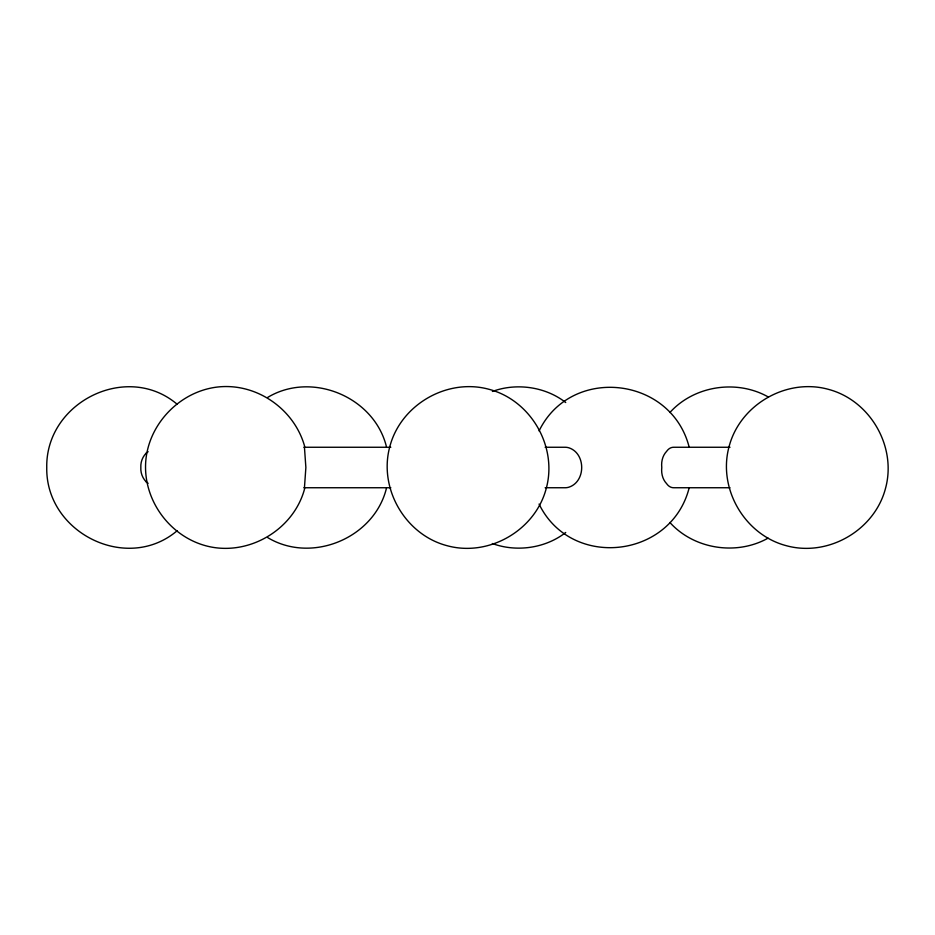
<?xml version="1.0" encoding="UTF-8"?>
<svg xmlns="http://www.w3.org/2000/svg" width="935" height="935" viewBox="0 0 935 935"><rect width="100%" height="100%" fill="white"/><g stroke="black" fill="none" stroke-linecap="round" stroke-linejoin="round"><path stroke-width="1.4" d="M304.693 488.456C293.742 530.379 247.319 557.178 205.536 545.701C171.023 536.246 145.731 503.287 145.533 467.5C145.264 424.174 183.166 386.272 226.492 386.541C262.291 386.739 295.238 412.031 304.693 446.544M386.4 488.456C374.047 538.233 311.659 564.074 267.726 537.613M539.074 430.93C570.911 365.363 670.652 376.279 689.001 446.544M689.001 488.456C670.652 558.721 570.911 569.637 539.074 504.07M304.494 487.053L305.874 467.5L304.494 447.947M669.916 412.487C694.132 385.676 736.581 379.213 768.056 396.849M146.164 453.183L148.127 451.675M177.136 530.753C126.938 573.365 45.57 532.763 46.75 467.5C45.57 402.237 126.938 361.635 177.136 404.247M565.722 532.471C545.502 548.319 516.377 552.398 492.383 543.539M267.726 397.387C311.659 370.926 374.047 396.767 386.4 446.544M492.383 391.461C516.377 382.602 545.502 386.681 565.722 402.529M768.056 538.151C736.581 555.787 694.132 549.324 669.916 522.513M303.723 447.257L390.818 447.257M545.14 447.257L565.161 447.257A20.079 15.801 -77.9 0 1 569.263 447.947C585.836 453.709 585.836 481.291 569.263 487.053A20.079 15.801 77.9 0 1 565.161 487.743L545.14 487.743M730.013 447.257L673.621 447.257A20.079 12.12 80.7 0 0 667.742 449.969L665.112 453.183A19.331 15.205 77.9 0 0 661.781 467.5A19.331 15.205 -77.9 0 0 665.112 481.817L667.742 485.031A20.079 12.12 -80.7 0 0 673.621 487.743L730.013 487.743M303.723 487.743L390.818 487.743M146.164 481.817L148.127 483.325M146.164 453.183A19.331 19.004 45 0 0 140.834 467.5A19.331 19.004 -45 0 0 146.164 481.817M389.837 446.544C378.359 488.327 405.159 534.75 447.082 545.701C488.876 557.178 535.288 530.379 546.239 488.456C557.716 446.673 530.916 400.25 488.993 389.299C447.21 377.822 400.788 404.621 389.837 446.544M729.09 446.544C717.612 488.327 744.412 534.75 786.335 545.701C828.118 557.178 874.541 530.379 885.492 488.456C896.969 446.673 870.169 400.25 828.246 389.299C786.464 377.822 740.041 404.621 729.09 446.544"/></g></svg>
